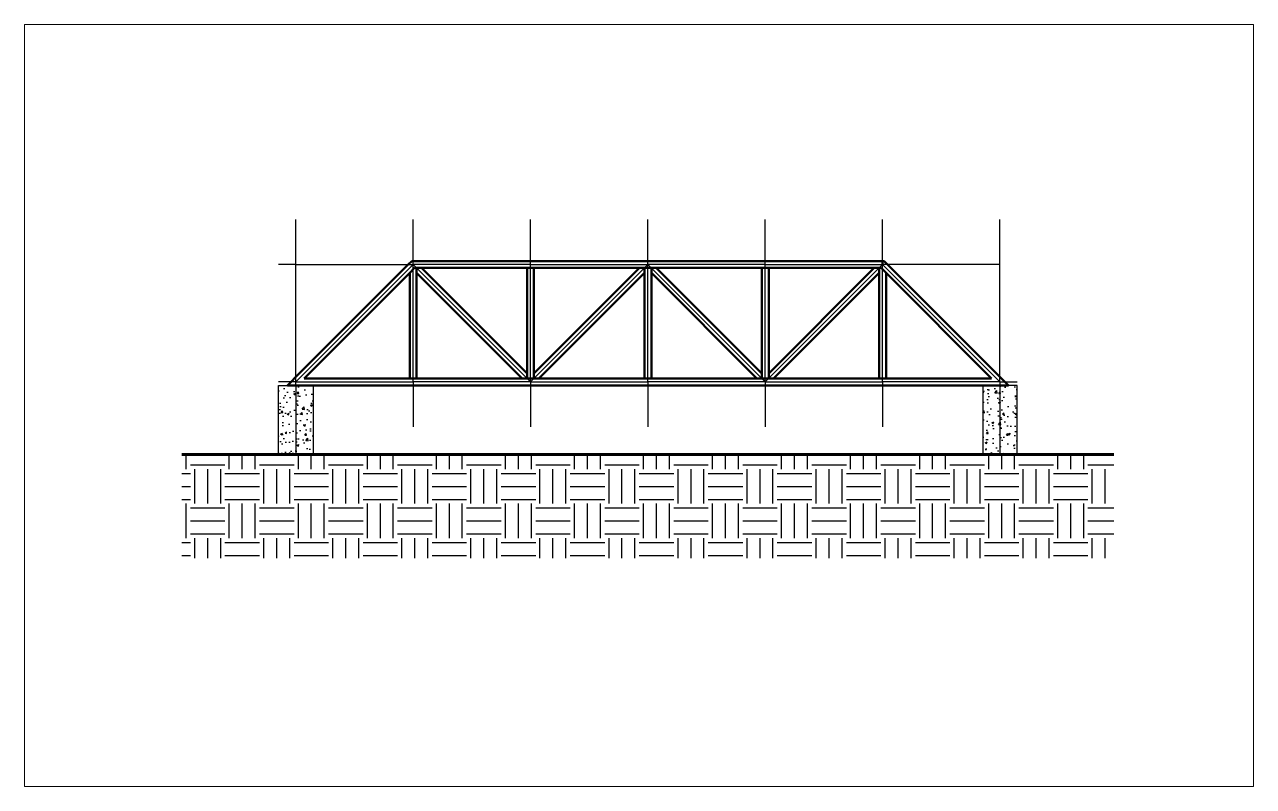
# Paper-space layout 'Layout1' of a CAD drawing. Header units: inches. Extents: x 1 to 15.8, y 0.9 to 10.1.
# The model-space entities are those that its viewports show. They can reach past a viewport. Long polylines and large blocks are cut down to what shows.
import ezdxf

# ---------------------------------------------------------------- set-up
doc = ezdxf.new("R2010")
doc.units = ezdxf.units.IN
doc.header["$MEASUREMENT"] = 0
doc.linetypes.add('DASHED', pattern=[0.75, 0.5, -0.25])
for name, color, linetype in [('Axis', 7, 'Continuous'), ('Bridge', 7, 'Continuous'), ('Foundation', 7, 'Continuous'), ('Hatch', 7, 'Continuous'), ('Terrain', 7, 'Continuous'), ('Viewport', 7, 'Continuous')]:
    doc.layers.add(name, color=color, linetype=linetype)

msp = doc.modelspace()

# ---------------------------------------------------------------- hatches: boundary and pattern name
at = {"layer": 'Foundation'}
h = msp.add_hatch(dxfattribs=at)
h.set_pattern_fill('AR-CONC', color=254)
h.paths.add_polyline_path([(69.4, 78.77), (56.9, 78.77), (56.9, 53.77), (69.4, 53.77)])
h = msp.add_hatch(dxfattribs=at)
h.set_pattern_fill('AR-CONC', color=254)
h.paths.add_polyline_path([(324.4, 78.77), (311.9, 78.77), (311.9, 53.77), (324.4, 53.77)])
at = {"layer": 'Hatch'}
h = msp.add_hatch(dxfattribs=at)
h.set_pattern_fill('EARTH', color=254, scale=50)
h.paths.add_polyline_path([(359.4, 53.77), (21.9, 53.77), (21.9, 16.27), (359.4, 16.27)])

# ---------------------------------------------------------------- linework, layer by layer
at = {"layer": 'Axis', "color": 30, "linetype": 'DASHED'}
for p, q in [((63.15, 122.52), (63.15, 138.77)), ((105.65, 122.52), (105.65, 138.77)), ((148.15, 122.52), (148.15, 138.77)), ((190.65, 122.52), (190.65, 138.77)), ((233.15, 122.52), (233.15, 138.77)), ((233.15, 122.52), (233.15, 138.77)), ((275.65, 122.52), (275.65, 138.77)), ((318.15, 122.52), (318.15, 138.77)), ((63.15, 122.52), (56.9, 122.52)), ((63.15, 80.02), (63.15, 122.52)), ((63.15, 122.52), (105.65, 122.52)), ((105.65, 122.52), (63.15, 80.02)), ((148.15, 122.52), (105.65, 122.52)), ((105.65, 122.52), (148.15, 80.02)), ((105.65, 80.02), (105.65, 122.52)), ((148.15, 80.02), (148.15, 122.52)), ((148.15, 122.52), (190.65, 122.52)), ((190.65, 122.52), (148.15, 80.02)), ((233.15, 122.52), (190.65, 122.52)), ((190.65, 122.52), (233.15, 80.02)), ((190.65, 80.02), (190.65, 122.52)), ((233.15, 80.02), (233.15, 122.52)), ((233.15, 80.02), (233.15, 122.52)), ((233.15, 122.52), (275.65, 122.52)), ((275.65, 122.52), (233.15, 80.02)), ((318.15, 122.52), (275.65, 122.52)), ((275.65, 122.52), (318.15, 80.02)), ((275.65, 80.02), (275.65, 122.52)), ((318.15, 80.02), (318.15, 122.52)), ((63.15, 80.02), (56.9, 80.02)), ((63.15, 80.02), (105.65, 80.02)), ((63.15, 78.77), (63.15, 53.77)), ((148.15, 80.02), (105.65, 80.02)), ((105.65, 80.02), (105.65, 63.77)), ((148.15, 80.02), (148.15, 63.77)), ((148.15, 80.02), (190.65, 80.02)), ((233.15, 80.02), (190.65, 80.02)), ((190.65, 80.02), (190.65, 63.77)), ((233.15, 80.02), (233.15, 63.77)), ((233.15, 80.02), (275.65, 80.02)), ((233.15, 80.02), (233.15, 63.77)), ((318.15, 80.02), (275.65, 80.02)), ((275.65, 80.02), (275.65, 63.77)), ((318.15, 80.02), (318.15, 53.77)), ((318.15, 80.02), (324.4, 80.02))]:
    msp.add_line(p, q, dxfattribs=at)
at = {"layer": 'Axis', "color": 30}
for p, q in [((105.65, 122.52), (105.65, 138.77)), ((105.65, 80.02), (105.65, 122.52)), ((63.15, 78.77), (63.15, 80.02))]:
    msp.add_line(p, q, dxfattribs=at)
at = {"layer": 'Bridge', "color": 7, "linetype": 'Continuous', "lineweight": 50}
for p, q in [((102.63, 121.27), (64.4, 83.04)), ((103.85, 122.49), (102.63, 121.27)), ((103.85, 122.49), (105.13, 123.77)), ((104.4, 119.5), (106.17, 121.27)), ((105.65, 123.77), (105.13, 123.77)), ((105.65, 123.77), (275.65, 123.77)), ((106.17, 121.27), (106.9, 121.27)), ((106.9, 121.27), (106.9, 81.27)), ((106.9, 121.27), (146.9, 121.27)), ((108.67, 121.27), (146.9, 83.04)), ((146.9, 121.27), (146.9, 121.27)), ((146.9, 121.27), (146.9, 81.27)), ((146.9, 121.27), (149.4, 121.27)), ((146.9, 81.27), (146.9, 121.27)), ((149.4, 121.27), (146.9, 121.27)), ((149.4, 121.27), (189.4, 121.27)), ((149.4, 81.27), (149.4, 121.27)), ((149.4, 121.27), (149.4, 81.27)), ((187.63, 121.27), (149.4, 83.04)), ((189.4, 121.27), (189.4, 81.27)), ((189.4, 121.27), (191.9, 121.27)), ((231.9, 121.27), (191.9, 121.27)), ((191.9, 121.27), (191.9, 81.27)), ((193.67, 121.27), (231.9, 83.04)), ((231.9, 121.27), (231.9, 81.27)), ((231.9, 121.27), (234.4, 121.27)), ((234.4, 81.27), (234.4, 121.27)), ((274.4, 121.27), (234.4, 121.27)), ((272.63, 121.27), (234.4, 83.04)), ((274.4, 121.27), (274.4, 81.27)), ((275.13, 121.27), (274.4, 121.27)), ((276.9, 119.5), (275.13, 121.27)), ((275.65, 122.52), (275.65, 123.77)), ((275.65, 123.77), (276.17, 123.77)), ((277.45, 122.49), (276.17, 123.77)), ((278.67, 121.27), (277.45, 122.49)), ((278.67, 121.27), (316.9, 83.04)), ((104.4, 119.5), (66.17, 81.27)), ((104.4, 119.5), (104.4, 81.27)), ((106.9, 119.5), (145.13, 81.27)), ((189.4, 119.5), (151.17, 81.27)), ((191.9, 119.5), (230.13, 81.27)), ((274.4, 119.5), (236.17, 81.27)), ((276.9, 119.5), (315.13, 81.27)), ((276.9, 119.5), (276.9, 81.27)), ((64.4, 83.04), (60.13, 78.77)), ((66.17, 81.27), (106.9, 81.27)), ((106.9, 81.27), (146.9, 81.27)), ((149.4, 81.27), (146.9, 81.27)), ((146.9, 81.27), (149.4, 81.27)), ((189.4, 81.27), (149.4, 81.27)), ((189.4, 81.27), (191.9, 81.27)), ((191.9, 81.27), (231.9, 81.27)), ((234.4, 81.27), (231.9, 81.27)), ((274.4, 81.27), (234.4, 81.27)), ((315.13, 81.27), (274.4, 81.27)), ((316.9, 83.04), (321.17, 78.77)), ((60.13, 78.77), (321.17, 78.77))]:
    msp.add_line(p, q, dxfattribs=at)
at = {"layer": 'Foundation', "color": 6, "lineweight": 30}
for p, q in [((56.9, 53.77), (56.9, 78.77)), ((56.9, 78.77), (69.4, 78.77)), ((69.4, 78.77), (69.4, 53.77)), ((324.4, 53.77), (324.4, 78.77))]:
    msp.add_line(p, q, dxfattribs=at)
at = {"layer": 'Foundation', "color": 6, "linetype": 'Continuous'}
for p, q in [((324.4, 78.77), (311.9, 78.77)), ((311.9, 78.77), (311.9, 53.77))]:
    msp.add_line(p, q, dxfattribs=at)
at = {"layer": 'Terrain', "color": 5, "linetype": 'Continuous', "lineweight": 60}
msp.add_line((359.4, 53.77), (21.9, 53.77), dxfattribs=at)

psp = doc.layouts.get("Layout1")

# ---------------------------------------------------------------- viewports
at = {"layer": 'Viewport', "color": 1, "linetype": 'Continuous', "view_target_point": (201.712, 65.41)}
psp.add_viewport(center=(8.43, 5.491), size=(14.833, 9.19114), view_center_point=(-14.269, 6.075), view_height=275.73428, dxfattribs=at)

doc.saveas('drawing.dxf')
